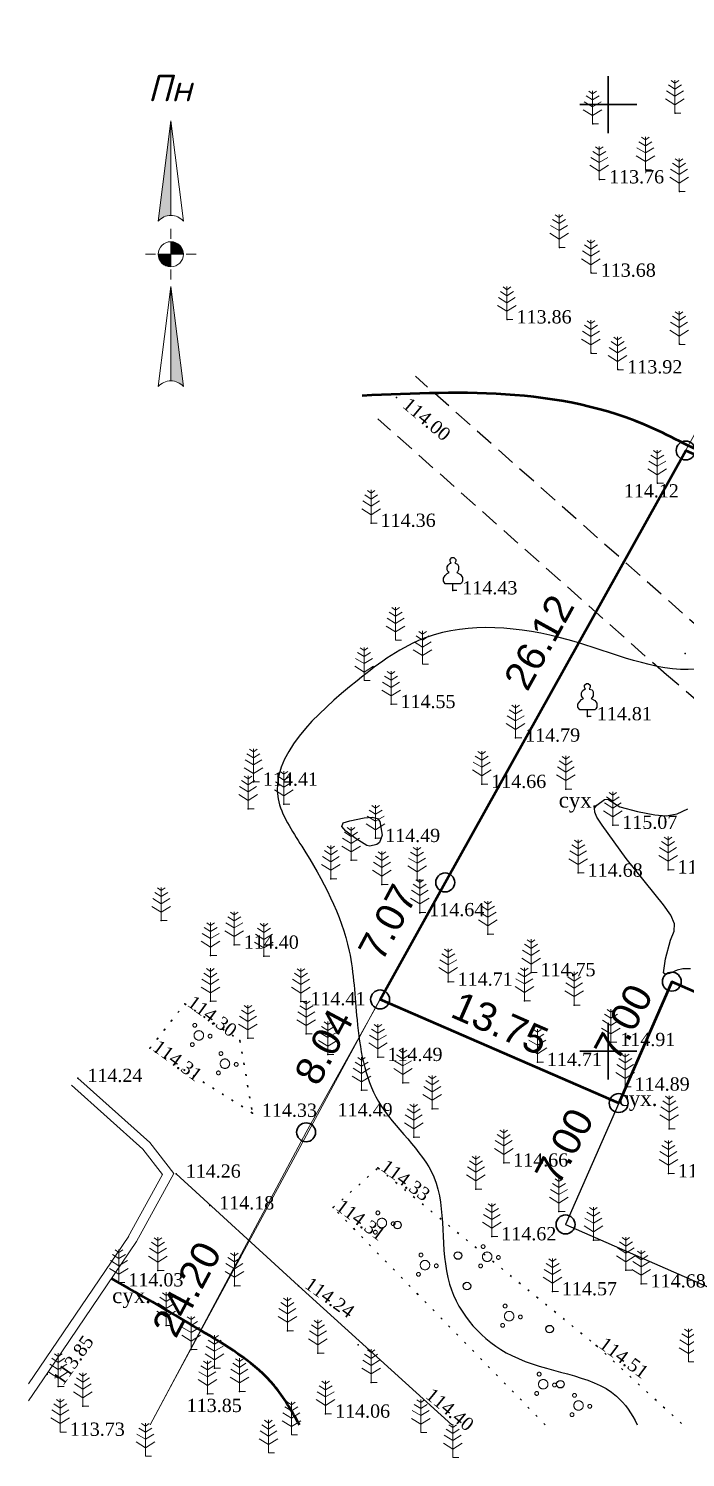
# Model space of a CAD drawing. Header units: millimetres. Extents: x 5405419.4 to 5405505.3, y 5524928.5 to 5525005.7.
# Drawn here: x 5405419.4 to 5405454.1, y 5524928.5 to 5525004 of the extents above; entities that cross this region are included whole.
import ezdxf
from ezdxf.enums import TextEntityAlignment as Align

# ---------------------------------------------------------------- set-up
doc = ezdxf.new("R2010")
doc.units = ezdxf.units.MM
doc.set_wipeout_variables(frame=1)
for name, pattern in [('DASHEDX2', [1.5, 1, -0.5]), ('HIDDEN', [0.5, 0, -0.5]), ('суцільна', [50, 50, 0])]:
    doc.linetypes.add(name, pattern=pattern)
for name, color, linetype, lineweight in [('#Лист (текст_ПН)', 250, 'Continuous', 0), ('#Штамп', 250, 'Continuous', 0), ('11900000', 1, 'Continuous', 30), ('82323000', 185, 'Сеточный', 20), ('Контур', 7, 'HIDDEN', 30), ('ограждение', 7, 'ZABOR', 20), ('Ограждения', 7, 'ЗаборДерПр', 20), ('ТОЧКИ', 7, 'Continuous', 30), ('усл. знак', 7, 'суцільна', 20)]:
    doc.layers.add(name, color=color, linetype=linetype, lineweight=lineweight)
for name, color, linetype in [('горизонтали', 42, 'Continuous'), ('дороги', 7, 'Continuous'), ('Ділянки_Межі', 10, 'Continuous'), ('надписи', 7, 'Continuous'), ('отметки', 7, 'Continuous'), ('промеры', 185, 'Continuous'), ('Растительность', 7, 'Continuous')]:
    doc.layers.add(name, color=color, linetype=linetype)
doc.styles.get("Standard").update_dxf_attribs({"font": 'arial.ttf'})
doc.styles.add('times', font='times.ttf')
doc.styles.add('Мой_Топо', font='isocpeui.ttf')
doc.linetypes.add('ZABOR', pattern='A,1,-0.1,[132,ltypeshp.shx,S=0.25,R=0,X=-0.1,Y=0],-0.4,1', length=2.5)
doc.linetypes.add('ЗаборДерПр', pattern='A,1,[130,ltypeshp.shx,S=0.25,R=0,X=0,Y=-0.25],1.5', length=2.5)
doc.linetypes.add('Сеточный', pattern='A,2.2,["<",Standard,S=0.5,R=90,X=0,Y=0],2.2,["<",Standard,S=0.5,R=270,X=-0.5,Y=0],0.1', length=4.5)

# ---------------------------------------------------------------- blocks, each defined once
blk = doc.blocks.new('A$C51FE15A3')
at = {"layer": 'Растительность', "color": 94, "lineweight": 0}
for points in [[(-0.201, 1.726), (0, 1.584), (0.201, 1.726)], [(0, 1.75), (0, 0), (0.319, 0)], [(-0.447, 1.172), (0, 0.895), (0.447, 1.172)], [(-0.343, 1.489), (0, 1.267), (0.343, 1.489)], [(-0.493, 0.753), (0, 0.444), (0.493, 0.753)]]:
    blk.add_lwpolyline(points, dxfattribs=at)
blk = doc.blocks.new('A$C2ACB5305')
at = {"layer": 'Растительность'}
blk.add_lwpolyline([(0.2, 0), (0.2, 0), (0, 0), (0, 0.35), (-0.4, 0.35), (-0.5, 0.5), (-0.5, 0.65), (-0.4, 0.8), (-0.3, 0.9), (-0.2, 0.95), (-0.25, 1), (-0.3, 1.1), (-0.3, 1.25), (-0.25, 1.35), (-0.15, 1.45), (-0.1, 1.45), (-0.15, 1.55), (-0.15, 1.65), (-0.05, 1.75), (0.05, 1.75), (0.15, 1.65), (0.15, 1.55), (0.1, 1.45), (0.25, 1.4), (0.3, 1.3), (0.3, 1.1), (0.25, 1), (0.2, 0.95), (0.4, 0.85), (0.5, 0.7), (0.5, 0.5), (0.45, 0.4), (0.4, 0.35), (0, 0.35)], dxfattribs=at)
blk = doc.blocks.new('A$C72385B22')
at = {"layer": 'усл. знак'}
for centre, radius in [((0, 0), 0.625), ((-0.02, 1.49), 0.25), ((-1.29, -0.64), 0.25), ((1.28, -0.76), 0.25)]:
    blk.add_circle(centre, radius, dxfattribs=at)
blk = doc.blocks.new('*U5')
at = {"color": 0}
for points in [[(-0.113, 0), (-0.109, -0.029), (-0.097, -0.056)], [(-0.113, 0), (-0.097, -0.056), (0, 0)], [(-0.097, -0.056), (0, -0.113), (0, 0)], [(-0.097, -0.056), (-0.08, -0.08), (-0.056, -0.097)], [(-0.097, -0.056), (-0.056, -0.097), (0, -0.113)], [(-0.056, -0.097), (-0.029, -0.109), (0, -0.113)]]:
    blk.add_solid(points, dxfattribs=at)
blk = doc.blocks.new('*U6')
at = {"color": 0}
for points in [[(0, 0), (0.097, 0.056), (0, 0.113)], [(0.097, 0.056), (0.029, 0.109), (0, 0.113)], [(0, 0), (0.113, 0), (0.097, 0.056)], [(0.097, 0.056), (0.056, 0.097), (0.029, 0.109)], [(0.097, 0.056), (0.08, 0.08), (0.056, 0.097)], [(0.113, 0), (0.109, 0.029), (0.097, 0.056)]]:
    blk.add_solid(points, dxfattribs=at)
blk = doc.blocks.new('*U7')
at = {"color": 0}
for points in [[(0, -1.136), (0.021, -1.138), (0, -0.288)], [(0.021, -1.138), (0.042, -1.142), (0, -0.288)], [(0.042, -1.142), (0.062, -1.15), (0, -0.288)], [(0.062, -1.15), (0.081, -1.16), (0, -0.288)], [(0.081, -1.16), (0.098, -1.173), (0, -0.288)], [(0.098, -1.173), (0.113, -1.188), (0, -0.288)]]:
    blk.add_solid(points, dxfattribs=at)
blk = doc.blocks.new('*U8')
at = {"color": 0}
for points in [[(-0.113, 0.297), (-0.098, 0.312), (0, 1.197)], [(-0.098, 0.312), (-0.081, 0.325), (0, 1.197)], [(-0.081, 0.325), (-0.062, 0.335), (0, 1.197)], [(-0.062, 0.335), (-0.042, 0.343), (0, 1.197)], [(-0.042, 0.343), (-0.021, 0.347), (0, 1.197)], [(-0.021, 0.347), (0, 0.349), (0, 1.197)]]:
    blk.add_solid(points, dxfattribs=at)
blk = doc.blocks.new('#Північ')
at = {"color": 7}
blk.add_wipeout([(-2.901, 10.635), (2.901, 10.635), (2.901, -7.981), (-2.901, -7.981)], dxfattribs=at).dxf.layer = '#Лист (текст_ПН)'
at = {"layer": '#Лист (текст_ПН)'}
for p, q in [((-0.663, 1.748), (0, 7.043)), ((0, 7.043), (0, 2.052)), ((0, 7.043), (0.663, 1.748)), ((0, 1.337), (0, 0.807)), ((-1.337, 0), (-0.807, 0)), ((-0.662, 0), (0.662, 0)), ((0, 0.662), (0, -0.662)), ((1.337, 0), (0.807, 0)), ((0, -1.337), (0, -0.807)), ((-0.663, -6.99), (0, -1.695)), ((0, -1.695), (0.663, -6.99)), ((0, -1.695), (0, -6.686))]:
    blk.add_line(p, q, dxfattribs=at)
at = {"layer": '#Лист (текст_ПН)', "flags": 128}
for points in [[(0, 7.043), (-0.663, 1.748, -0.218585), (0, 2.052)], [(0, 0), (-0.662, 0, 0.414214), (0, -0.662)]]:
    blk.add_lwpolyline(points, format="xyb", close=True, dxfattribs=at)
at = {"layer": '#Лист (текст_ПН)'}
blk.add_circle((0, 0), 0.662, dxfattribs=at)
for centre in [(0, 1.178), (0, -7.56)]:
    blk.add_arc(centre, 0.874, 40.67981, 139.32019, dxfattribs=at)
at = {"layer": '#Лист (текст_ПН)', "xscale": 5.883850111352785, "yscale": 5.883850111352785, "zscale": 5.883850111352785}
for name in ['*U8', '*U5', '*U6', '*U7']:
    blk.add_blockref(name, (0, 0), dxfattribs=at)
at = {"layer": '#Лист (текст_ПН)', "style": 'Мой_Топо'}
blk.add_text('Пн', height=1.4, dxfattribs=at).set_placement((-1.217, 8.077))

msp = doc.modelspace()

# ---------------------------------------------------------------- linework, layer by layer
at = {"layer": '11900000', "color": 7}
for points in [[(5405450, 5524998.5, 0), (5405450, 5525001.5, 0)], [(5405450, 5524998.5, 0), (5405450, 5525001.5, 0)], [(5405448.5, 5525000, 0), (5405451.5, 5525000, 0)], [(5405448.5, 5525000, 0), (5405451.5, 5525000, 0)], [(5405450, 5524948.5, 0), (5405450, 5524951.5, 0)], [(5405450, 5524948.5, 0), (5405450, 5524951.5, 0)], [(5405448.5, 5524950, 0), (5405451.5, 5524950, 0)], [(5405448.5, 5524950, 0), (5405451.5, 5524950, 0)]]:
    msp.add_polyline3d(points, dxfattribs=at)
at = {"layer": '82323000', "color": 7, "elevation": 114.265}
msp.add_lwpolyline([(5405427.17, 5524943.514), (5405433.636, 5524937.599), (5405441.74, 5524930.264)], dxfattribs=at)
at = {"layer": 'горизонтали', "color": 32}
msp.add_polyline3d([(5405454.337, 5524954.342, 115), (5405453.947, 5524954.352, 115), (5405453.637, 5524954.282, 115), (5405453.237, 5524954.092, 115), (5405453.027, 5524954.042, 115), (5405452.917, 5524954.142, 115), (5405453.017, 5524954.872, 115), (5405453.287, 5524955.852, 115), (5405453.477, 5524956.342, 115), (5405453.497, 5524956.722, 115), (5405453.307, 5524957.182, 115), (5405452.917, 5524957.732, 115), (5405450.937, 5524960.182, 115), (5405449.667, 5524961.942, 115), (5405449.397, 5524962.362, 115), (5405449.287, 5524962.622, 115), (5405449.277, 5524962.832, 115), (5405449.387, 5524962.992, 115), (5405449.807, 5524963.292, 115), (5405449.977, 5524963.302, 115), (5405450.617, 5524962.912, 115), (5405451.537, 5524962.662, 115), (5405452.457, 5524962.482, 115), (5405453.057, 5524962.432, 115), (5405453.637, 5524962.532, 115), (5405454.197, 5524962.792, 115)], dxfattribs=at)
msp.add_polyline3d([(5405438.047, 5524961.412, 114.5), (5405437.907, 5524961.022, 114.5), (5405437.767, 5524960.912, 114.5), (5405437.397, 5524960.832, 114.5), (5405437.237, 5524960.862, 114.5), (5405436.677, 5524961.212, 114.5), (5405436.127, 5524961.622, 114.5), (5405435.917, 5524961.862, 114.5), (5405435.987, 5524962.052, 114.5), (5405436.337, 5524962.172, 114.5), (5405437.097, 5524962.322, 114.5), (5405437.517, 5524962.362, 114.5), (5405437.797, 5524962.292, 114.5), (5405437.927, 5524962.122, 114.5), (5405438.047, 5524961.412, 114.5)], close=True, dxfattribs=at)
msp.add_open_spline([(5405486.975, 5525004.017), (5405486.915, 5525003.682), (5405486.435, 5525001.414), (5405483.865, 5524997.947), (5405479.67, 5524993.518), (5405481.946, 5524990.048), (5405481.276, 5524986.482), (5405479.664, 5524981.676), (5405476.395, 5524982.667), (5405472.63, 5524982.751), (5405469.845, 5524975.495), (5405461.721, 5524974.077), (5405454.931, 5524968.818), (5405447.805, 5524972.237), (5405441.067, 5524972.798), (5405435.977, 5524969.137), (5405431.201, 5524964.722), (5405434.505, 5524959.837), (5405436.467, 5524956.149), (5405436.671, 5524951.392), (5405437.369, 5524946.928), (5405441.86, 5524943.511), (5405440.684, 5524937.671), (5405444.794, 5524933.035), (5405449.853, 5524932.944), (5405451.235, 5524930.853), (5405451.53, 5524930.264)], degree=3, knots=[488.567802, 488.567802, 488.567802, 488.567802, 489.586185, 495.570042, 501.876392, 504.287382, 506.675276, 513.000573, 514.62659, 516.235076, 523.922474, 532.65983, 540.226502, 547.133951, 554.64116, 558.944644, 566.458675, 569.254458, 575.329889, 578.985082, 583.444079, 588.386683, 594.103196, 599.108283, 605.048663, 607.034597, 607.034597, 607.034597, 607.034597], dxfattribs=at)
at = {"layer": 'горизонтали', "color": 32, "lineweight": 50}
for points, knots in [([(5405475.007, 5525004.017), (5405474.935, 5525003.899), (5405474.024, 5525002.378), (5405473.082, 5524999.827), (5405467.363, 5524996.301), (5405470.776, 5524995.526), (5405470.61, 5524994.108), (5405469.394, 5524992.928), (5405468.804, 5524995.428), (5405468.276, 5524993.492), (5405467.601, 5524992.086), (5405469.022, 5524988.434), (5405464.569, 5524986.946), (5405462.356, 5524983.825), (5405459.428, 5524982.316), (5405456.094, 5524980.808), (5405449.137, 5524985.176), (5405442.411, 5524984.868), (5405436.998, 5524984.621)], [520.556191, 520.556191, 520.556191, 520.556191, 520.988, 526.137061, 530.451811, 532.168173, 533.247577, 534.243212, 535.749567, 536.632518, 538.264064, 541.272332, 545.791542, 549.120773, 552.867699, 555.568363, 559.441425, 575.409403, 575.409403, 575.409403, 575.409403]), ([(5405433.677, 5524930.264), (5405433.271, 5524930.993), (5405432.11, 5524933.03), (5405428.364, 5524935.336), (5405425.389, 5524937.054), (5405423.745, 5524937.988)], [309.997617, 309.997617, 309.997617, 309.997617, 312.478888, 317.055186, 322.755025, 322.755025, 322.755025, 322.755025])]:
    msp.add_open_spline(points, degree=3, knots=knots, dxfattribs=at)
at = {"layer": 'дороги', "color": 7, "linetype": 'DASHEDX2', "elevation": 112.707}
for points in [[(5405502.109, 5524932.479), (5405498.739, 5524935.236), (5405488.419, 5524943.754), (5405478.555, 5524952.36), (5405468.249, 5524960.953), (5405455.043, 5524972.142), (5405439.809, 5524985.647)], [(5405500.079, 5524930.264), (5405496.835, 5524932.918), (5405486.477, 5524941.466), (5405476.607, 5524950.078), (5405466.319, 5524958.657), (5405453.079, 5524969.874), (5405437.819, 5524983.403)]]:
    msp.add_lwpolyline(points, dxfattribs=at)
at = {"layer": 'Ділянки_Межі', "lineweight": 50}
msp.add_lwpolyline([(5405437.94, 5524952.731), (5405441.382, 5524958.909), (5405454.09, 5524981.728), (5405478.451, 5524971.063), (5405468.029, 5524947.243), (5405453.355, 5524953.667), (5405450.548, 5524947.255)], close=True, dxfattribs=at)
at = {"layer": 'Ділянки_Межі', "lineweight": 25}
msp.add_lwpolyline([(5405502.109, 5524932.322), (5405485.638, 5524939.534), (5405468.029, 5524947.243), (5405453.355, 5524953.667), (5405450.548, 5524947.255), (5405447.741, 5524940.842), (5405469.694, 5524931.231), (5405471.902, 5524930.264)], dxfattribs=at)
at = {"layer": 'Ділянки_Межі', "lineweight": 0}
msp.add_lwpolyline([(5405425.787, 5524930.264), (5405434.03, 5524945.71), (5405437.94, 5524952.731), (5405450.548, 5524947.255), (5405447.741, 5524940.842), (5405469.694, 5524931.231), (5405469.278, 5524930.264)], dxfattribs=at)
at = {"layer": 'Контур', "color": 7, "linetype": 'HIDDEN'}
for points, elevation in [([(5405425.779, 5524950.149), (5405427.618, 5524952.495), (5405430.531, 5524950.561), (5405431.195, 5524946.729), (5405425.779, 5524950.149)], 114.311), ([(5405446.664, 5524930.264), (5405435.462, 5524941.734), (5405437.83, 5524943.827), (5405449.367, 5524934.449), (5405453.937, 5524930.264)], 113.339)]:
    msp.add_lwpolyline(points, dxfattribs=dict(at, elevation=elevation))
at = {"layer": 'ограждение', "color": 7, "linetype": 'ЗаборДерПр'}
for points, elevation in [([(5405425.794, 5524930.264), (5405427.002, 5524932.527), (5405437.933, 5524952.734), (5405443.298, 5524962.351), (5405466.505, 5525004.017)], 107.24), ([(5405421.974, 5524948.569), (5405425.767, 5524945.17), (5405427.046, 5524943.529), (5405425.074, 5524939.947)], 101.569), ([(5405425.074, 5524939.947), (5405420.38, 5524933.03), (5405419.365, 5524931.532)], 101.569)]:
    msp.add_lwpolyline(points, dxfattribs=dict(at, elevation=elevation))
at = {"layer": 'ограждение', "color": 7, "linetype": 'ByBlock', "elevation": 101.569}
msp.add_lwpolyline([(5405424.66, 5524940.228), (5405419.966, 5524933.311), (5405419.365, 5524932.423)], dxfattribs=at)
at = {"layer": 'Ограждения', "color": 7, "linetype": 'ByBlock', "ltscale": 0.4, "elevation": 101.569}
msp.add_lwpolyline([(5405421.64, 5524948.197), (5405425.4, 5524944.827), (5405426.449, 5524943.482), (5405424.636, 5524940.188)], dxfattribs=at)
at = {"layer": 'отметки', "color": 7}
for p in [(5405453.541, 5524999.554, 113.743), (5405449.187, 5524998.981, 113.763), (5405451.988, 5524996.55, 113.692), (5405449.541, 5524996.039, 113.762), (5405453.761, 5524995.408, 113.839), (5405447.418, 5524992.457, 113.767), (5405449.101, 5524991.107, 113.682), (5405444.653, 5524988.64, 113.858), (5405453.762, 5524987.337, 113.886), (5405449.098, 5524986.862, 113.864), (5405450.504, 5524985.999, 113.925), (5405438.814, 5524984.525, 114), (5405452.604, 5524980, 114.121), (5405437.469, 5524977.894, 114.357), (5405441.788, 5524974.326, 114.435), (5405454.061, 5524971.008, 114.419), (5405438.52, 5524968.32, 114.553), (5405448.892, 5524967.676, 114.81), (5405445.104, 5524966.546, 114.792), (5405431.249, 5524964.219, 114.41), (5405443.312, 5524964.099, 114.657), (5405447.755, 5524963.843, 114.919), (5405432.859, 5524963.044, 114.514), (5405430.967, 5524962.799, 114.406), (5405450.239, 5524961.94, 115.065), (5405437.706, 5524961.244, 114.489), (5405436.409, 5524960.078, 114.518), (5405448.409, 5524959.412, 114.68), (5405453.155, 5524959.582, 115.181), (5405435.339, 5524959.108, 114.508), (5405438.04, 5524958.8, 114.566), (5405439.894, 5524959.026, 114.601), (5405440.038, 5524957.312, 114.632), (5405440.039, 5524957.327, 114.641), (5405426.376, 5524956.893, 114.447), (5405443.635, 5524956.175, 114.708), (5405430.236, 5524955.609, 114.399), (5405428.986, 5524955.046, 114.358), (5405431.803, 5524955.007, 114.374), (5405445.917, 5524954.155, 114.745), (5405441.541, 5524953.655, 114.709), (5405427.618, 5524952.495, 114.296), (5405428.973, 5524952.629, 114.378), (5405433.759, 5524952.621, 114.412), (5405445.566, 5524952.653, 114.833), (5405448.197, 5524952.435, 114.802), (5405434.041, 5524950.906, 114.416), (5405425.779, 5524950.149, 114.311), (5405430.531, 5524950.561, 114.385), (5405430.956, 5524950.676, 114.402), (5405450.135, 5524950.466, 114.906), (5405435.183, 5524949.815, 114.43), (5405437.83, 5524949.677, 114.489), (5405446.253, 5524949.413, 114.708), (5405421.974, 5524948.569, 114.237), (5405436.959, 5524947.929, 114.489), (5405439.151, 5524948.32, 114.543), (5405450.893, 5524948.112, 114.894), (5405431.195, 5524946.729, 114.329), (5405440.7, 5524946.956, 114.513), (5405453.219, 5524945.885, 114.89), (5405439.715, 5524945.457, 114.509), (5405444.473, 5524944.1, 114.662), (5405427.17, 5524943.514, 114.265), (5405437.83, 5524943.827, 114.335), (5405453.174, 5524943.527, 114.916), (5405443.006, 5524942.711, 114.583), (5405428.938, 5524941.836, 114.18), (5405435.462, 5524941.734, 114.308), (5405447.394, 5524941.522, 114.643), (5405443.846, 5524940.202, 114.624), (5405449.214, 5524940.008, 114.651), (5405426.203, 5524938.412, 114.049), (5405450.927, 5524938.429, 114.673), (5405424.139, 5524937.769, 114.025), (5405430.242, 5524937.607, 114.149), (5405433.636, 5524937.599, 114.245), (5405447.052, 5524937.299, 114.573), (5405451.739, 5524937.712, 114.679), (5405426.643, 5524935.51, 113.976), (5405433.044, 5524935.228, 114.171), (5405436.781, 5524934.481, 114.271), (5405449.367, 5524934.449, 114.513), (5405427.95, 5524934.235, 113.921), (5405434.659, 5524934.045, 114.198), (5405420.348, 5524932.94, 113.853), (5405429.196, 5524933.248, 113.927), (5405420.935, 5524932.284, 113.805), (5405430.509, 5524932.023, 113.908), (5405437.468, 5524932.5, 114.3), (5405428.818, 5524931.891, 113.846), (5405422.234, 5524931.246, 113.788), (5405435.062, 5524930.834, 114.056)]:
    msp.add_point(p, dxfattribs=at)
at = {"layer": 'Растительность', "color": 7}
for centre in [(5405438.86, 5524940.813), (5405442.056, 5524939.201), (5405442.53, 5524937.589), (5405446.896, 5524935.312), (5405447.466, 5524932.404)]:
    msp.add_circle(centre, 0.2, dxfattribs=at)
at = {"layer": 'ТОЧКИ'}
for centre in [(5405454.09, 5524981.728), (5405441.382, 5524958.909, 107.24), (5405453.355, 5524953.667), (5405437.94, 5524952.731), (5405450.548, 5524947.255), (5405434.03, 5524945.71), (5405447.741, 5524940.842)]:
    msp.add_circle(centre, 0.5, dxfattribs=at)

# ---------------------------------------------------------------- block references
at = {"layer": 'Растительность', "color": 7}
for name, p in [('A$C51FE15A3', (5405449.17, 5524998.98, 113.76)), ('A$C51FE15A3', (5405453.52, 5524999.55, 113.74)), ('A$C51FE15A3', (5405449.52, 5524996.04, 113.76)), ('A$C51FE15A3', (5405451.96, 5524996.55, 113.69)), ('A$C51FE15A3', (5405453.74, 5524995.41, 113.84)), ('A$C51FE15A3', (5405447.4, 5524992.45, 113.77)), ('A$C51FE15A3', (5405449.08, 5524991.1, 113.68)), ('A$C51FE15A3', (5405444.64, 5524988.64, 113.86)), ('A$C51FE15A3', (5405453.74, 5524987.33, 113.89)), ('A$C51FE15A3', (5405449.08, 5524986.86, 113.86)), ('A$C51FE15A3', (5405450.49, 5524985.99, 113.92)), ('A$C51FE15A3', (5405452.59, 5524980, 114.12)), ('A$C51FE15A3', (5405437.469, 5524977.894, 114.357)), ('A$C2ACB5305', (5405441.788, 5524974.326, 114.435)), ('A$C51FE15A3', (5405438.758, 5524971.702, 114.657)), ('A$C51FE15A3', (5405440.184, 5524970.446, 114.553)), ('A$C51FE15A3', (5405437.094, 5524969.576, 114.657)), ('A$C51FE15A3', (5405438.52, 5524968.32, 114.553)), ('A$C2ACB5305', (5405448.892, 5524967.676, 114.81)), ('A$C51FE15A3', (5405445.104, 5524966.546, 114.792)), ('A$C51FE15A3', (5405431.249, 5524964.219, 114.41)), ('A$C51FE15A3', (5405443.312, 5524964.099, 114.657)), ('A$C51FE15A3', (5405447.755, 5524963.843, 114.919)), ('A$C51FE15A3', (5405430.967, 5524962.799, 114.406)), ('A$C51FE15A3', (5405432.859, 5524963.044, 114.514)), ('A$C51FE15A3', (5405437.706, 5524961.244, 114.489)), ('A$C51FE15A3', (5405450.239, 5524961.94, 115.065)), ('A$C51FE15A3', (5405436.409, 5524960.078, 114.518)), ('A$C51FE15A3', (5405435.339, 5524959.108, 114.508)), ('A$C51FE15A3', (5405439.894, 5524959.026, 114.601)), ('A$C51FE15A3', (5405448.409, 5524959.412, 114.68)), ('A$C51FE15A3', (5405453.155, 5524959.582, 115.181)), ('A$C51FE15A3', (5405438.04, 5524958.8, 114.566)), ('A$C51FE15A3', (5405426.376, 5524956.893, 114.447)), ('A$C51FE15A3', (5405440.039, 5524957.327, 114.641)), ('A$C51FE15A3', (5405443.635, 5524956.175, 114.708)), ('A$C51FE15A3', (5405430.236, 5524955.609, 114.399)), ('A$C51FE15A3', (5405428.986, 5524955.046, 114.358)), ('A$C51FE15A3', (5405431.803, 5524955.007, 114.374)), ('A$C51FE15A3', (5405441.541, 5524953.655, 114.709)), ('A$C51FE15A3', (5405445.917, 5524954.155, 114.745)), ('A$C51FE15A3', (5405428.973, 5524952.629, 114.378)), ('A$C51FE15A3', (5405433.759, 5524952.621, 114.412)), ('A$C51FE15A3', (5405445.566, 5524952.653, 114.833)), ('A$C51FE15A3', (5405448.197, 5524952.435, 114.802)), ('A$C51FE15A3', (5405430.956, 5524950.676, 114.402)), ('A$C51FE15A3', (5405434.041, 5524950.906, 114.416)), ('A$C51FE15A3', (5405450.135, 5524950.466, 114.906)), ('A$C51FE15A3', (5405435.183, 5524949.815, 114.43)), ('A$C51FE15A3', (5405437.83, 5524949.677, 114.489)), ('A$C51FE15A3', (5405446.253, 5524949.413, 114.708)), ('A$C51FE15A3', (5405436.959, 5524947.929, 114.489)), ('A$C51FE15A3', (5405439.151, 5524948.32, 114.543)), ('A$C51FE15A3', (5405450.893, 5524948.112, 114.894)), ('A$C51FE15A3', (5405440.7, 5524946.956, 114.513)), ('A$C51FE15A3', (5405439.715, 5524945.457, 114.509)), ('A$C51FE15A3', (5405453.219, 5524945.885, 114.89)), ('A$C51FE15A3', (5405444.473, 5524944.1, 114.662)), ('A$C51FE15A3', (5405453.174, 5524943.527, 114.916)), ('A$C51FE15A3', (5405443.006, 5524942.711, 114.583)), ('A$C51FE15A3', (5405447.394, 5524941.522, 114.643)), ('A$C51FE15A3', (5405443.846, 5524940.202, 114.624)), ('A$C51FE15A3', (5405449.214, 5524940.008, 114.651)), ('A$C51FE15A3', (5405426.203, 5524938.412, 114.049)), ('A$C51FE15A3', (5405450.927, 5524938.429, 114.673)), ('A$C51FE15A3', (5405424.139, 5524937.769, 114.025)), ('A$C51FE15A3', (5405430.242, 5524937.607, 114.149)), ('A$C51FE15A3', (5405447.052, 5524937.299, 114.573)), ('A$C51FE15A3', (5405451.739, 5524937.712, 114.679)), ('A$C51FE15A3', (5405426.643, 5524935.51, 113.976)), ('A$C51FE15A3', (5405433.044, 5524935.228, 114.171)), ('A$C51FE15A3', (5405427.95, 5524934.235, 113.921)), ('A$C51FE15A3', (5405434.659, 5524934.045, 114.198)), ('A$C51FE15A3', (5405454.231, 5524933.578, 114.764)), ('A$C51FE15A3', (5405429.196, 5524933.248, 113.927)), ('A$C51FE15A3', (5405420.935, 5524932.284, 113.805)), ('A$C51FE15A3', (5405428.818, 5524931.891, 113.846)), ('A$C51FE15A3', (5405430.509, 5524932.023, 113.908)), ('A$C51FE15A3', (5405437.468, 5524932.5, 114.3)), ('A$C51FE15A3', (5405422.234, 5524931.246, 113.788)), ('A$C51FE15A3', (5405435.062, 5524930.834, 114.056)), ('A$C51FE15A3', (5405421.043, 5524929.877, 113.729)), ('A$C51FE15A3', (5405433.255, 5524929.722, 114.008)), ('A$C51FE15A3', (5405440.086, 5524929.846, 114.325)), ('A$C51FE15A3', (5405432.042, 5524928.769, 113.905)), ('A$C51FE15A3', (5405425.538, 5524928.6, 113.71)), ('A$C51FE15A3', (5405441.776, 5524928.535, 114.341))]:
    msp.add_blockref(name, p, dxfattribs=at)
at = {"layer": 'усл. знак', "color": 7, "linetype": 'суцільна', "lineweight": 13, "xscale": 0.3999999998750298, "yscale": 0.3999999998750298, "zscale": 0.3999999998750298, "rotation": 265.3647753868261}
for p in [(5405428.363, 5524950.83), (5405429.743, 5524949.335), (5405438.036, 5524940.919), (5405443.599, 5524939.138, 113.339), (5405440.313, 5524938.696), (5405444.761, 5524935.998), (5405446.561, 5524932.4), (5405448.427, 5524931.278)]:
    msp.add_blockref('A$C72385B22', p, dxfattribs=at)

# ---------------------------------------------------------------- texts
at = {"layer": 'надписи', "color": 7, "style": 'times'}
for p in [(5405447.38, 5524963.664, 111.861), (5405450.549, 5524947.902, 111.861), (5405423.784, 5524937.486, 111.861)]:
    msp.add_text('сух.', height=0.8, dxfattribs=at).set_placement(p, align=Align.TOP_LEFT)
at = {"layer": 'отметки', "color": 7, "style": 'times'}
for s, p in [('113.76', (5405450.041, 5524996.539, 113.762)), ('113.68', (5405449.601, 5524991.607, 113.682)), ('113.86', (5405445.153, 5524989.14, 113.858)), ('113.92', (5405451.004, 5524986.499, 113.925)), ('114.12', (5405450.819, 5524979.947, 114.121)), ('114.36', (5405437.969, 5524978.394, 114.357)), ('114.43', (5405442.288, 5524974.826, 114.435)), ('114.55', (5405439.02, 5524968.82, 114.553)), ('114.81', (5405449.392, 5524968.176, 114.81)), ('114.79', (5405445.604, 5524967.046, 114.792)), ('114.41', (5405431.749, 5524964.719, 114.41)), ('114.66', (5405443.812, 5524964.599, 114.657)), ('115.07', (5405450.739, 5524962.44, 115.065)), ('114.49', (5405438.206, 5524961.744, 114.489)), ('115.18', (5405453.655, 5524960.082, 115.181)), ('114.68', (5405448.909, 5524959.912, 114.68)), ('114.64', (5405440.539, 5524957.827, 114.641)), ('114.40', (5405430.736, 5524956.109, 114.399)), ('114.75', (5405446.417, 5524954.655, 114.745)), ('114.71', (5405442.041, 5524954.155, 114.709)), ('114.41', (5405434.259, 5524953.121, 114.412)), ('114.91', (5405450.635, 5524950.966, 114.906)), ('114.49', (5405438.33, 5524950.177, 114.489)), ('114.71', (5405446.753, 5524949.913, 114.708)), ('114.24', (5405422.474, 5524949.069, 114.237)), ('114.89', (5405451.393, 5524948.612, 114.894)), ('114.33', (5405431.695, 5524947.229, 114.329)), ('114.49', (5405435.696, 5524947.255, 114.489)), ('114.66', (5405444.973, 5524944.6, 114.662)), ('114.26', (5405427.67, 5524944.014, 114.265)), ('114.92', (5405453.674, 5524944.027, 114.916)), ('114.18', (5405429.438, 5524942.336, 114.18)), ('114.62', (5405444.346, 5524940.702, 114.624)), ('114.03', (5405424.639, 5524938.269, 114.025)), ('114.68', (5405452.239, 5524938.212, 114.679)), ('114.57', (5405447.552, 5524937.799, 114.573)), ('113.85', (5405427.722, 5524931.632, 113.846)), ('114.06', (5405435.562, 5524931.334, 114.056)), ('113.73', (5405421.543, 5524930.377, 113.729))]:
    msp.add_text(s, height=0.7, dxfattribs=at).set_placement(p, align=Align.TOP_LEFT)
for s, rotation, p in [('114.00', 320.00978, (5405439.518, 5524984.587, 114)), ('114.30', 323.45013, (5405428.118, 5524952.995, 114.296)), ('114.31', 323.45013, (5405426.279, 5524950.649, 114.311)), ('114.33', 323.45013, (5405438.33, 5524944.327, 114.335)), ('114.31', 323.45013, (5405435.962, 5524942.234, 114.308)), ('114.24', 324.58521, (5405434.295, 5524938.113, 114.245)), ('113.85', 54.92076, (5405420.6, 5524932.681, 113.853)), ('114.51', 323.45013, (5405449.867, 5524934.949, 114.513)), ('114.40', 320.43545, (5405440.733, 5524932.263, 114.396))]:
    msp.add_text(s, height=0.7, rotation=rotation, dxfattribs=at).set_placement(p, align=Align.TOP_LEFT)
at = {"layer": 'промеры', "char_height": 1.5, "attachment_point": 1}
for s, insert, rotation in [('26.12', (5405444.409, 5524969.668, -107.24), 61.04316), ('7.07', (5405436.713, 5524955.362), 61.91278), ('7.00', (5405449.171, 5524950.096), 61.91278), ('13.75', (5405442.185, 5524953.21), 336.35584), ('8.04', (5405433.34, 5524948.79), 61.91278), ('7.00', (5405446.046, 5524943.537), 61.91278), ('24.20', (5405425.821, 5524935.472), 61.91278)]:
    msp.add_mtext(s, dxfattribs=dict(at, insert=insert, rotation=rotation))

# ---------------------------------------------------------------- next in the draw order: block references
at = {"layer": '#Штамп'}
msp.add_blockref('#Північ', (5405426.882, 5524992.094, 126.873), dxfattribs=at)

doc.saveas('drawing.dxf')
